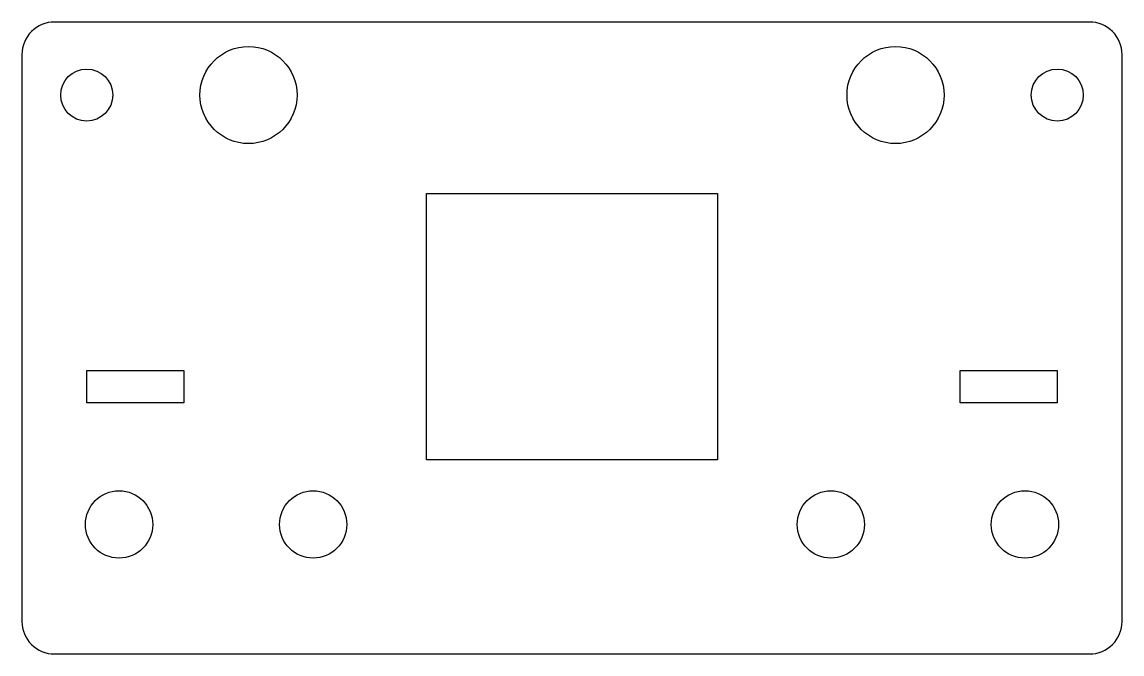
# Model space of a CAD drawing. Header units: inches. Extents: x -0.12 to 4.12, y -2.44 to 0.
import ezdxf

# ---------------------------------------------------------------- set-up
doc = ezdxf.new("R2010")
doc.units = ezdxf.units.IN
doc.header["$MEASUREMENT"] = 0

msp = doc.modelspace()

# ---------------------------------------------------------------- linework, layer by layer
msp.add_lwpolyline([(4.125, -2.3149), (4.125, -0.125, 0.414214), (4, 0), (0, 0, 0.414214), (-0.125, -0.125), (-0.125, -2.3149, 0.414214), (0, -2.4399), (4, -2.4399, 0.414214)], format="xyb", close=True)
for points in [[(2.5625, -0.6625), (2.5625, -1.6899), (1.4375, -1.6899), (1.4375, -0.6625)], [(0.5, -1.47), (0.125, -1.47), (0.125, -1.345), (0.5, -1.345)], [(3.875, -1.47), (3.5, -1.47), (3.5, -1.345), (3.875, -1.345)]]:
    msp.add_lwpolyline(points, close=True)
for centre, radius in [((0.75, -0.2819), 0.1875), ((3.25, -0.2819), 0.1875), ((0.125, -0.2819), 0.1005), ((3.875, -0.2819), 0.1005), ((0.25, -1.9399), 0.13), ((1, -1.9399), 0.13), ((3, -1.9399), 0.13), ((3.75, -1.9399), 0.13)]:
    msp.add_circle(centre, radius)

doc.saveas('drawing.dxf')
